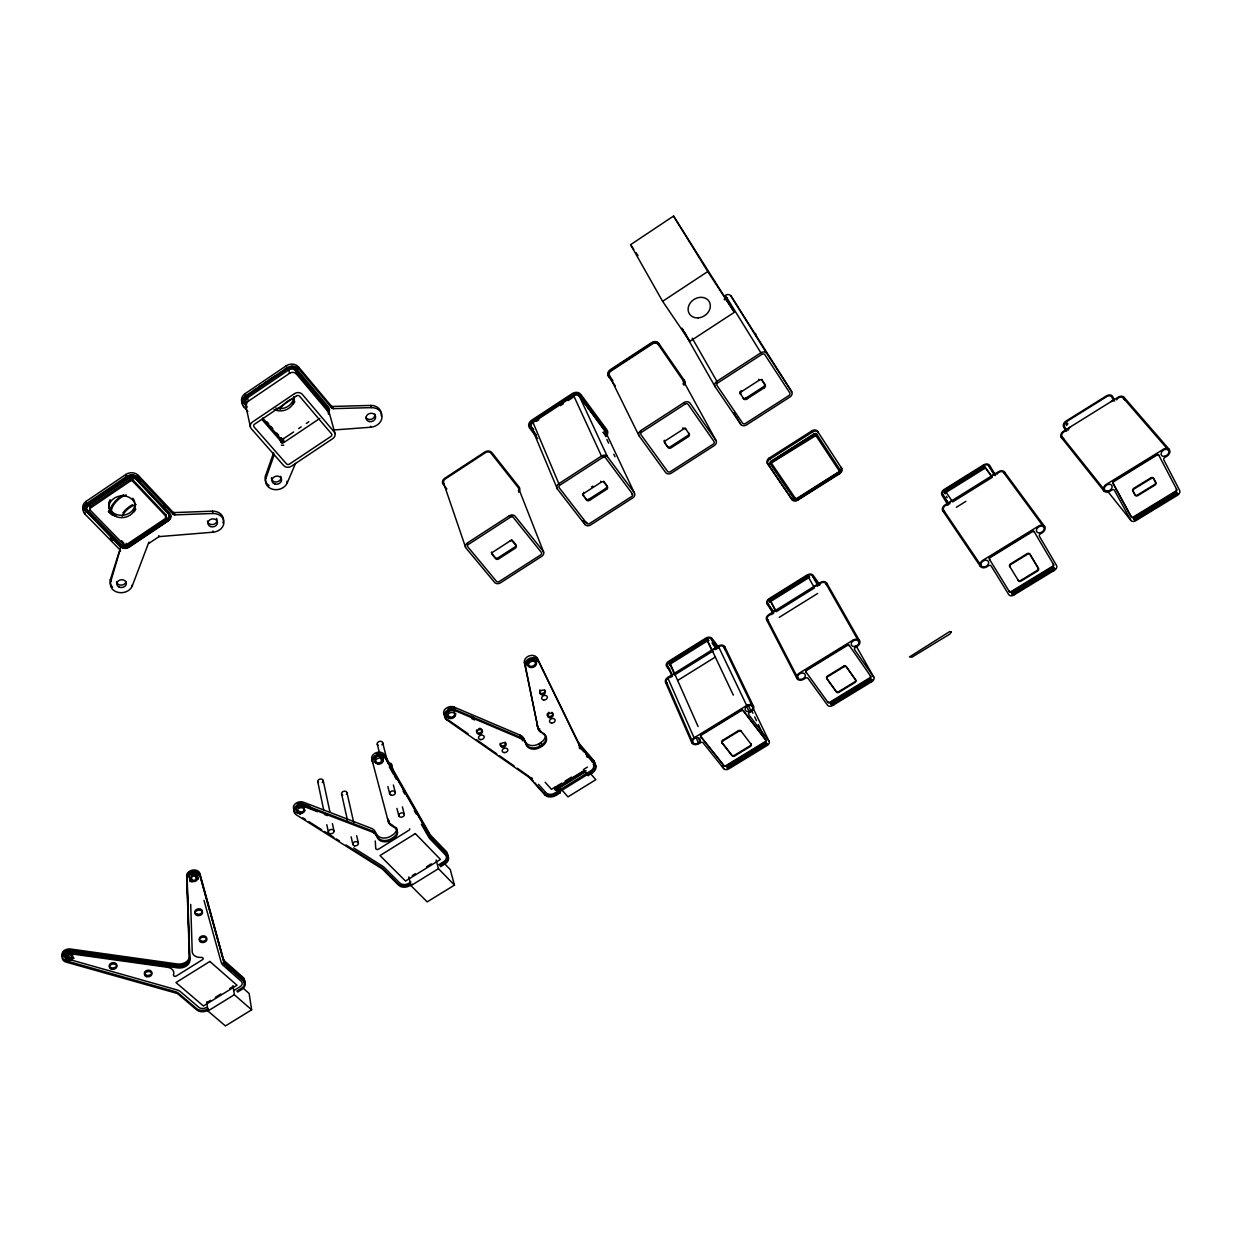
<?xml version="1.0" encoding="UTF-8"?>
<svg xmlns="http://www.w3.org/2000/svg" width="1242" height="1242" viewBox="0 0 1242 1242"><rect width="100%" height="100%" fill="white"/><g stroke="black" fill="none" stroke-linecap="round" stroke-linejoin="round"><path stroke-width="1.5" d="M148.9 542.086L132.226 586.038A11.24 9.082 -5.7 0 1 118.425 592.45A11.24 9.082 -5.7 0 1 110.709 581.675L110.46 579.284L120.101 548.98M110.709 581.675L120.164 549.569M295.518 463.406L287.29 482.827A11.287 9.47 -11.6 0 1 273.178 489.395A11.287 9.47 -11.6 0 1 266.021 477.999L265.524 475.733L273.566 452.849M266.021 477.999L274.373 454.262M839.608 471.432L815.187 434.56L771.142 462.754L796.091 499.393L839.654 471.603L839.204 472.457M1134.753 518.69L1176.36 493.307L1177.68 493.664L1176.5 493.229M771.965 462.583L816.087 435.43L814.954 435.228M766.966 744.75L767.37 743.88L728.309 768.317M871.62 680.911L872.07 680.026L832.264 704.913M1054.21 569.55L1054.722 568.65L1013.41 594.437M795.02 498.135L796.495 498.632L838.785 471.929L838.955 470.376M83.928 510.772A8.787 7.281 -3.7 0 1 86.086 501.395L125.923 474.397A8.803 7.359 -5 0 1 138.281 475.391L172.7 511.921A2.158 1.801 -7.2 0 0 174.423 512.573L212.444 511.176A11.24 9.315 -8.8 0 1 222.955 522.882M242.78 403.976A8.834 7.607 -10.3 0 1 245.078 393.667L286.234 365.785A8.849 7.685 -12.6 0 1 298.515 366.98L331.071 405.746L331.676 407.95A2.189 1.863 -14.6 0 0 333.353 408.649L371.451 407.624A11.364 9.688 -16.4 0 1 382.055 416.877A11.364 9.688 -16.4 0 1 370.799 427.232L333.508 430.011M120.365 551.355A2.158 1.77 -5.3 0 0 119.977 549.833L84.875 514.002A8.803 7.281 -3.7 0 1 86.303 503.724L126.203 476.695A8.818 7.374 -5.1 0 1 138.576 477.689L173.057 514.25A2.158 1.801 -7.2 0 0 174.765 514.902L212.848 513.489A11.256 9.315 -8.9 0 1 223.917 522.183A11.256 9.315 -8.9 0 1 213.158 532.181L158.96 536.637L149.056 543.266M247.826 411.475L243.618 406.646A8.849 7.607 -10.3 0 1 245.559 395.872L286.778 367.942A8.865 7.7 -12.6 0 1 299.089 369.138L331.676 407.95M253.973 390.298L256.535 388.575M259.097 386.836L261.674 385.082M264.236 383.343L266.813 381.605M269.39 379.866L274.529 376.373M284.853 369.386L287.43 367.648L287.709 368.719L246.521 396.617A6.629 5.713 -10.3 0 0 245.062 404.706L244.829 403.588A6.629 5.713 -10.3 0 1 243.96 402.222M86.319 512.077A6.598 5.465 -3.7 0 1 87.39 504.361L127.258 477.363A6.614 5.527 -5 0 1 136.542 478.108L169.688 513.225A6.505 5.387 -6.8 0 1 168.446 520.817L129.121 547.163A6.489 5.325 -5.4 0 1 120.024 546.527L86.257 511.409M95.82 499.284L98.304 497.592M103.272 494.238L105.756 492.546M110.74 489.177L113.239 487.485M257.389 390.004L259.951 388.265M88.151 505.137L128.004 478.154A5.511 4.611 -5 0 1 135.735 478.775L168.974 514.452A5.418 4.487 -6.8 0 1 167.949 520.786L128.594 547.148A5.418 4.44 -5.5 0 1 121.017 546.604L87.251 511.564A5.496 4.549 -3.7 0 1 88.151 505.137L88.198 505.727A5.511 4.549 -3.7 0 0 87.313 512.154M88.198 505.727L128.081 478.729A5.511 4.611 -5.1 0 1 135.813 479.35M246.537 403.945L246.49 403.743A4.859 4.192 -10.3 0 1 247.562 397.813L288.734 369.93A4.875 4.238 -12.6 0 1 295.487 370.582L326.848 407.842L327.779 411.257A4.813 4.114 -14.1 0 1 328.556 414.3M90.293 506.286L130.1 479.35A1.754 1.475 -5 0 1 132.568 479.536L165.729 514.592L165.993 516.346A1.739 1.428 -6.8 0 1 165.652 518.364L126.265 544.772A1.739 1.413 -5.5 0 1 123.843 544.601L90.169 510.089L89.998 508.335A1.754 1.459 -3.7 0 1 90.293 506.286L90.449 508.04A1.754 1.459 -3.7 0 0 90.169 510.089M90.449 508.04L130.317 481.073A1.77 1.475 -5 0 1 132.785 481.275L165.993 516.346M247.236 407.174A4.875 4.192 -10.3 0 1 248.307 401.244L289.588 373.299A4.89 4.238 -12.6 0 1 296.357 373.951L327.779 411.257M112.137 514.995L109.793 512.573L111.501 511.409A13.01 5.993 -42.8 0 1 126.28 494.921M283.486 438.752L293.609 431.968M298.67 428.568L301.216 426.86M306.293 423.46L308.839 421.752M85.061 509.111A6.598 5.465 -3.7 0 0 86.21 510.897L119.9 545.331A6.489 5.325 -5.4 0 0 128.982 545.983L168.275 519.653A6.489 5.372 -6.8 0 0 170.775 516.004M87.251 511.564L120.94 546.014A5.403 4.44 -5.4 0 0 128.516 546.558L167.856 520.196A5.418 4.487 -6.8 0 0 168.896 513.862L134.99 477.891M261.829 419.361L281.686 442.136A1.739 1.475 -11.9 0 0 284.108 442.354L319.753 418.476M630.579 244.705L673.552 216.061L734.379 312.285L689.822 341.395L662.607 301.309L630.579 244.705L633.762 249.394M662.607 301.309L707.738 271.563L673.552 216.061M727.47 767.137L766.003 743.632L767.37 743.865L766.003 743.632M535.845 434.824L530.443 427.403A5.294 4.409 -23.5 0 1 532.135 420.976L572.841 394.288A5.325 4.44 -25.6 0 1 579.936 394.972L606.453 431.253A5.247 4.316 -25.7 0 1 605.754 436.672M530.784 428.226A5.294 4.409 -23.5 0 1 532.476 421.783L573.369 395.003A4.254 3.555 -25.6 0 1 579.051 395.561L605.196 431.021A4.207 3.447 -25.7 0 1 605.335 434.389M533.02 422.497L573.742 395.81A4.269 3.555 -25.6 0 1 579.424 396.353L605.584 431.828L634.289 492.732A4.394 3.524 -25.2 0 1 632.721 497.933L590.68 524.931A4.363 3.509 -23.4 0 1 584.873 524.466L557.363 488.975L531.654 427.636A4.238 3.54 -23.5 0 1 533.02 422.497L558.822 483.697A4.425 3.602 -23.2 0 0 557.363 488.975M536.296 421.442L538.826 419.78M560.359 405.668L563.48 403.619M568.184 400.545L572.872 397.471M724.21 299.353L726.849 297.645M724.521 299.865L727.16 298.142M831.41 703.733L870.704 679.762L872.055 680.011L870.782 679.716M1012.711 593.133L1054.629 568.401L1052.968 567.749L1011.749 593.521L1013.969 593.272L1014.745 594.483L1013.969 593.272M1177.059 494.642L1177.68 493.664L1135.467 520.01M558.822 483.697L601.47 456.062A4.456 3.633 -25.1 0 1 607.385 456.59L634.289 492.732M715.175 386.805A4.533 3.695 -30.5 0 1 716.898 381.294L760.88 352.79A4.564 3.71 -32.4 0 1 766.749 353.411L791.682 391.649A4.502 3.602 -31.9 0 1 789.85 397.083L746.504 424.904A4.471 3.586 -30.1 0 1 740.744 424.36L715.175 386.805L681.842 328.214L683.426 330.543M591.611 486.848L592.776 486.103M583.336 495.837A2.205 1.785 -23.8 0 1 584.082 493.229L601.206 482.175A2.205 1.785 -24.6 0 1 604.14 482.424L607.385 486.74A2.205 1.785 -24.6 0 1 606.624 489.348L589.546 500.355A2.205 1.77 -23.8 0 1 586.612 500.122L582.824 494.658A2.205 1.785 -23.8 0 1 582.529 493.679M740.061 393.202L740.713 394.304A2.251 1.816 -30.8 0 1 741.598 391.572L759.25 380.176A2.267 1.832 -31.6 0 1 762.153 380.471L765.181 385.036A2.267 1.816 -31.5 0 1 764.28 387.783L746.659 399.132A2.251 1.816 -30.8 0 1 743.756 398.837L740.061 393.202A2.251 1.816 -30.8 0 1 739.89 391.773M582.824 494.658L586.1 498.942A2.205 1.77 -23.8 0 0 589.034 499.175L606.096 488.184A2.205 1.785 -24.6 0 0 606.857 485.56L604.621 482.595M743.756 398.837L743.104 397.719A2.251 1.816 -30.8 0 0 746.007 398.014L763.613 386.666A2.251 1.816 -31.5 0 0 764.498 383.933L761.486 379.369L762.153 380.471M769.14 458.081L811.942 430.803A4.425 3.478 -31.4 0 1 817.578 431.331L841.703 468.389A4.363 3.384 -30.9 0 1 839.871 473.544L797.628 500.215A4.331 3.369 -29.4 0 1 792.086 499.75L767.385 463.313A4.394 3.462 -29.7 0 1 769.14 458.081L769.792 459.214A4.394 3.462 -29.7 0 0 768.037 464.446M769.792 459.214L812.641 431.921A4.425 3.478 -31.4 0 1 818.292 432.464L817.578 431.331M771.111 461.217L813.945 433.939A2.22 1.739 -31.3 0 1 816.77 434.203L840.57 470.687A2.189 1.692 -30.9 0 1 839.654 473.264L797.364 499.983A2.173 1.677 -29.4 0 1 794.585 499.734L770.226 463.84A2.205 1.739 -29.7 0 1 771.111 461.217L771.639 462.008M672.093 676.362L667.637 666.271A3.835 2.903 -23.4 0 1 669.05 661.939L706.294 638.714A3.85 2.919 -24.6 0 1 711.324 639.04L718.264 648.184M772.71 612.834L767.944 603.736A3.881 2.934 -26.7 0 1 769.512 599.296L807.486 575.605A3.912 2.95 -28 0 1 812.485 575.977L817.981 583.88M948.64 504.174L942.818 494.735A4.005 2.996 -32.4 0 1 944.634 490.062L983.897 465.579A4.037 3.012 -33.5 0 1 988.865 466.029L995.525 475.158M445.117 715.842A6.8 5.201 -16.9 0 1 445.397 708.856A6.8 5.201 -16.9 0 1 454.106 707.086L520.305 735.233A9.517 7.173 -18.4 0 1 523.565 738.198L525.413 741.893A9.517 7.157 -19 0 0 538.997 743.725L540.922 742.514A9.517 7.157 -19 0 0 545.269 734.643M769.388 601.982A1.941 1.475 -26.7 0 1 770.366 600.491L808.34 576.816A1.956 1.475 -28 0 1 809.194 576.49M669.438 665.231A1.91 1.444 -23.4 0 1 670.354 664.02L707.614 640.794A1.925 1.459 -24.6 0 1 709.027 640.422M985.434 467.908L946.156 492.391A2.003 1.506 -32.3 0 0 945.084 493.866M523.565 738.198L526.624 745.495A9.532 7.157 -19 0 0 540.239 747.311L542.164 746.1A9.532 7.173 -19 0 0 544.12 734.565L540.053 730.793L544.12 734.565M667.389 683.969A4.813 3.633 -23.1 0 1 667.653 677.527L718.249 646.042A4.844 3.648 -24.8 0 1 723.589 645.607A4.844 3.648 -24.8 0 1 724.785 649.675M677.651 680.461L715.314 657.065M779.246 617.336L817.64 593.474M956.371 507.279L965.903 501.349M587.419 767.106L583.492 769.543L586.752 773.316M207.352 1002.325L210.55 1000.353M215.332 997.388L220.89 993.957M229.692 988.508L232.875 986.536M412.22 875.641L415.402 873.669M426.503 866.807L431.253 863.858M554.662 787.552L555.888 786.807M556.882 786.186L561.788 783.143M565.048 781.125L571.584 777.088M554.569 789.26L583.942 771.111M555.034 789.803L586.038 770.63M555.873 789.462L557.813 788.266L560.018 792.939L556.121 795.346A8.415 6.194 -19 0 1 544.865 794.88L529.93 778.16A9.408 6.986 -18.3 0 0 528.844 777.213L446.561 719.739L445.8 717.177M555.516 790.331L584.873 772.182M557.068 790.378L558.76 789.322M233.62 990.697L240.001 986.753A5.496 3.835 -10.9 0 0 241.181 981.227L223.281 965.453A12.016 8.492 -10.8 0 1 221.169 962.208L203.999 900.388M410.869 881.975L408.696 883.326A6.458 4.673 -14.9 0 1 399.893 883.078L384.057 867.289A11.162 8.104 -14.1 0 0 382.691 866.202L353.675 847.898M438.83 864.711L443.58 861.762A6.474 4.704 -15.8 0 0 445.459 854.9L429.903 838.816A11.209 8.228 -15.9 0 1 428.909 837.496L421.317 824.238M236.818 991.116L241.6 988.151A8.228 5.76 -10.9 0 0 243.37 979.86L225.485 964.087A9.237 6.521 -10.8 0 1 223.87 961.587L200.21 876.014A6.707 4.89 -9.6 0 0 193.022 872.645A6.707 4.89 -9.6 0 0 187.014 878.001M439.808 865.721L444.574 862.786A8.337 6.055 -15.8 0 0 446.98 853.953L431.44 837.869A9.346 6.862 -15.9 0 1 430.617 836.766L385.098 757.154A6.769 5.123 -14.6 0 0 376.963 755.058A6.769 5.123 -14.6 0 0 372.414 761.579M534.51 782.522L544.446 793.685A8.415 6.194 -19 0 0 555.702 794.135L591.596 771.965A8.446 6.241 -20.1 0 0 594.483 762.743L579.874 745.697A9.47 7.064 -20.3 0 1 579.114 744.532M237.595 992.048L241.786 989.455A8.244 5.76 -10.9 0 0 243.572 981.164L222.908 962.861M412.189 884.226L410.015 885.577A8.321 6.008 -14.9 0 1 398.682 885.267L382.831 869.478A9.299 6.753 -14.2 0 0 381.698 868.577L296.17 814.736A6.738 5.03 -12.3 0 1 295.518 807.983A6.738 5.03 -12.3 0 1 304.368 805.996L372.336 832.078A9.439 6.955 -14 0 1 375.783 834.872L377.816 838.381A9.424 6.94 -14.5 0 0 391.572 839.965L393.45 838.785A9.424 6.94 -14.6 0 0 394.801 827.777L391.013 825.356A9.455 7.002 -14.9 0 1 388.42 822.033L371.808 759.126A6.753 5.123 -14.6 0 1 376.357 752.621A6.753 5.123 -14.6 0 1 384.477 754.701L429.949 834.298A9.331 6.847 -15.9 0 0 430.772 835.385L446.297 851.484A8.321 6.055 -15.8 0 1 447.213 856.623M440.537 866.73L444.9 864.028A8.337 6.055 -15.8 0 0 447.322 855.195L431.766 839.095A9.346 6.862 -15.9 0 1 430.943 838.008L385.408 758.365A6.769 5.123 -14.6 0 0 377.257 756.285A6.769 5.123 -14.6 0 0 372.709 762.805M560.018 792.939L555.717 788.08L583.88 770.677L588.118 775.582L592.046 773.161A8.446 6.241 -20.1 0 0 594.918 763.939L593.583 760.368L579.005 743.306A9.455 7.064 -20.3 0 1 578.229 742.157L537.243 658.136A6.847 5.294 -19.7 0 0 529.263 655.854A6.847 5.294 -19.7 0 0 524.388 662.623L538.065 728.464A9.579 7.219 -19.4 0 0 540.472 731.988M243.416 988.446L249.145 993.476L251.629 1009.824L225.423 1025.939L207.942 1011.004L234.319 994.733L232.999 985.636M443.565 862.647L450.209 869.478L454.479 885.111L427.186 901.878L410.962 885.655L438.442 868.686L436.128 860.023M694.092 737.841L746.69 705.503A5.03 3.695 -24.5 0 1 753.226 705.86A5.03 3.695 -24.5 0 1 751.239 711.449L749.547 712.489A2.003 1.475 -24.5 0 0 748.755 714.724L768.922 741.008A3.959 2.872 -24.4 0 1 767.323 745.371L728.837 768.845A3.943 2.857 -23.2 0 1 723.682 768.612L703.065 742.763A2.003 1.459 -23 0 0 700.441 742.638L698.765 743.679A4.999 3.664 -22.9 0 1 692.213 743.353A4.999 3.664 -22.9 0 1 694.092 737.841L667.653 677.527M722.627 740.325L738.291 730.731A2.003 1.459 -24 0 1 740.9 730.855L751.1 744.253A1.987 1.444 -24 0 1 750.323 746.426L734.736 755.943A1.987 1.444 -23.5 0 1 732.159 755.819L721.866 742.514A1.987 1.459 -23.5 0 1 722.627 740.325L722.906 740.946A1.987 1.459 -23.5 0 0 722.145 743.151M722.906 740.946L738.586 731.352A2.003 1.459 -24 0 1 741.179 731.476L740.9 730.855M721.866 742.514L731.864 755.198A1.987 1.444 -23.5 0 0 734.441 755.322L750.028 745.805A1.987 1.444 -24 0 0 750.805 743.632L751.1 744.253M832.792 703.795L833.537 704.99L832.792 703.795L830.556 703.904L871.496 679.095L870.347 680.88L871.108 682.075L870.347 680.88M1052.843 569.566L1053.635 570.777L1052.843 569.566L1054.303 568.199L1053.387 568.324M1136.368 519.451L1133.713 518.892L1176.811 492.593L1176.034 495.31M796.836 499.206L795.672 499.206M331.071 405.746A2.173 1.863 -14.6 0 0 332.747 406.445L370.784 405.435A11.349 9.672 -16.4 0 1 381.263 415.76M70.064 953.685L167.328 967.239A9.315 6.552 -9.3 0 1 173.492 974.799A1.863 1.304 -9.5 0 0 176.38 975.948L202.462 959.709A1.863 1.32 -10.1 0 0 201.375 957.411A9.315 6.614 -10 0 1 192.215 951.698L190.709 904.424M74.085 958.219L67.099 956.231A3.819 2.701 -7 0 1 65.997 955.735M72.735 959.134L67.177 957.551A3.819 2.701 -7 0 1 65.221 956.076M67.254 958.871L176.706 989.827A11.985 8.352 -9.5 0 1 180.711 991.892L198.891 1007.371A5.48 3.804 -10.2 0 0 206.498 1007.448M309.77 806.4L302.598 803.59A4.797 3.586 -12.3 0 0 297.18 804.242M303.095 806.074L317.378 811.694M324.55 814.504L327.391 815.621M446.561 719.739A6.8 5.216 -16.9 0 1 446.266 712.644A6.8 5.216 -16.9 0 1 455.193 710.672L521.5 738.819A9.548 7.173 -18.4 0 1 524.776 741.784M471.137 716.339L473.916 717.55M471.882 718.73L474.661 719.941M302.8 817.81L305.532 819.534M308.839 821.614L317.781 827.25M318.511 827.715L321.74 829.734M324.535 831.503L333.958 837.434M336.24 838.878L339.47 840.912M345.928 844.979L381.403 867.335A9.299 6.753 -14.1 0 1 382.536 868.22L398.387 884.009A8.306 6.008 -14.9 0 0 409.705 884.32M302.241 813.277L296.76 809.815A4.797 3.586 -12.3 0 1 296.217 809.396M297.242 812.315L300.471 814.348M393.233 825.728L390.702 824.114A9.439 7.002 -14.9 0 1 388.109 820.791M468.343 734.006L446.204 718.544A6.8 5.216 -16.9 0 1 445.909 711.449A6.8 5.216 -16.9 0 1 454.836 709.477L521.097 737.624A9.532 7.173 -18.4 0 1 524.372 740.589L526.22 744.284A9.532 7.157 -19 0 0 539.82 746.116L541.745 744.905A9.532 7.173 -19 0 0 543.701 733.37M476.26 739.533L487.951 747.7M488.913 748.367L496.816 753.894M499.455 755.741L514.219 766.05M517.371 768.27L527.198 775.132M450.83 717.69L446.872 714.926L447.57 717.317M539.68 728.743L539.633 729.613M234.319 994.733L251.629 1009.824M227.224 967.797L231.354 971.43M438.442 868.686L454.479 885.111M110.274 537.817L112.975 540.565M121.576 540.689L123.641 542.816M116.205 516.268L111.143 511.005A15.044 12.482 -5 0 1 109.032 507.078A12.125 10.06 -4.9 0 1 108.986 502.529M138.483 479.179L140.579 481.399M163.37 505.556L165.434 507.73M529.527 776.949L533.284 781.156M538.547 784.354L546.014 792.722A6.536 4.828 -19 0 0 554.77 793.079L590.664 770.894A6.567 4.859 -20.1 0 0 593.179 764.063M531.545 777.694L532.476 778.75M545.145 782.243L551.464 789.353L555.36 786.931L558.652 790.673L557.813 788.266M557.86 785.41L567.967 796.867L595.803 779.697L589.562 772.462M266.782 421.675L268.769 423.957M270.74 426.223L272.728 428.506M276.671 433.039L278.643 435.29M262.652 418.026L280.459 438.488A2.173 1.847 -11.9 0 0 282.943 439.016M1123.994 397.254L1169.234 449.433M1123.187 397.906L1168.396 450.116M579.222 747.746L580.138 748.817M586.55 756.285L587.45 757.356M538.065 728.464L525.211 664.967A6.847 5.294 -19.7 0 1 530.101 658.198A6.847 5.294 -19.7 0 1 538.096 660.48L579.548 745.728A9.47 7.064 -20.3 0 0 580.309 746.877L594.918 763.939M579.253 746.442L583.833 751.783M585.665 753.91L591.114 760.275M296.822 369.216L328.276 406.879A6.552 5.605 -14.1 0 1 328.338 413.229M297.956 372.181L309.801 386.262M311.758 388.591L315.67 393.233M317.61 395.546L323.448 402.47M325.373 404.783L327.314 407.081A5.449 4.673 -14.1 0 1 327.888 411.49M295.208 369.511L326.553 406.739A4.797 4.114 -14.1 0 1 327.329 409.782M446.872 488.929L443.254 484.535A5.247 4.347 -19 0 1 444.776 478.263L484.784 452.026A5.263 4.378 -21 0 1 491.91 452.647L519.063 487.019A5.201 4.254 -21.5 0 1 518.582 492.22M512.868 541L513.505 541.776M513.707 542.04L515.616 544.384A2.173 1.754 -20.6 0 1 514.933 546.93L498.166 557.736A2.173 1.754 -19.8 0 1 495.232 557.518L491.816 553.389A2.173 1.754 -19.8 0 1 491.537 552.069M1107.057 490.574L1130.934 520.46M1062.127 436.858L1104.712 490.233M1061.289 437.448L1103.843 490.854M729.38 767.711L728.93 767.137C726.508 768.907 727.207 768.441 727.191 766.516L766.516 742.84L766.19 745.262M671.549 672.776L666.83 666.768A4.782 3.617 -23.4 0 1 668.584 661.365L705.844 638.124A4.813 3.648 -24.6 0 1 712.132 638.528L719.071 647.687M667.637 666.271L669.997 669.267M533.641 429.856L531.328 426.829A4.238 3.524 -23.5 0 1 532.678 421.69M531.654 427.636L533.346 429.856M533.284 430.089L530.971 427.062A4.657 3.881 -23.5 0 1 532.461 421.411L573.167 394.723A4.689 3.912 -25.6 0 1 579.409 395.329L605.553 430.788A4.626 3.804 -25.7 0 1 605.413 434.979M530.443 427.403L536.249 434.979M537.693 438.581L529.558 427.978A6.35 5.294 -23.5 0 1 531.592 420.262L572.314 393.559A6.396 5.325 -25.6 0 1 580.821 394.397L606.95 429.872A6.303 5.185 -25.7 0 1 606.484 435.942M712.008 643.092L715.485 647.672M604.217 482.067L603.612 481.244L604.14 482.424M1004.452 472.007L1044.6 526.437M1003.629 472.597L1043.746 527.043M983.897 465.579L991.489 476.012A4.068 3.012 -33.4 0 1 995.385 475.515M767.944 603.736L773.58 611.53M772.757 612.027L767.137 604.249A4.859 3.679 -26.7 0 1 769.077 598.691L807.067 574.999A4.89 3.695 -28 0 1 813.324 575.465L819.906 584.951M612.911 380.751L609.387 375.689A4.285 3.571 -27.6 0 1 610.862 370.426L652.19 343.335A4.316 3.586 -29.8 0 1 657.841 343.925L683.364 380.906A4.254 3.493 -29.4 0 1 683.41 384.368M615.271 385.858L608.487 376.264A5.356 4.471 -27.6 0 1 610.334 369.697L651.677 342.59A5.387 4.487 -29.8 0 1 658.741 343.335L684.249 380.331A5.325 4.363 -29.4 0 1 684.047 385.082M944.634 490.062L952.692 501.923L992.265 477.316L984.673 466.868L945.426 491.335A2.003 1.506 -32.4 0 0 944.339 492.965M946.326 496.319L947.227 497.638M942.818 494.735L948.702 503.336M767.385 463.313L786.962 492.049M788.453 494.238L792.086 499.75M943.609 510.229L981.211 565.778M942.756 510.757L980.326 566.336A5.232 3.804 -31.4 0 0 986.769 566.833L988.554 565.731A2.08 1.521 -31.4 0 1 991.132 565.933L1008.799 594.654A4.13 2.965 -31.2 0 0 1013.876 595.027L1054.52 570.233A4.161 2.965 -32.3 0 0 1056.554 565.514L1039.399 536.311A2.111 1.521 -32.8 0 1 1040.423 533.889L1042.224 532.787A5.279 3.819 -32.9 0 0 1044.786 526.717A5.279 3.819 -32.9 0 0 1038.359 526.173L982.779 560.359A5.232 3.804 -31.4 0 0 980.326 566.321M635.888 252.53L638 255.666M707.738 271.563L734.379 312.285M760.88 352.79L725.359 295.363A4.378 3.617 -33.4 0 1 730.995 296L791.682 391.649M841.703 468.389L841.005 467.256A4.363 3.384 -31 0 1 841.439 468.808M840.57 470.687L840.213 470.113A2.189 1.692 -30.9 0 1 839.297 472.705L797.022 499.393A2.173 1.677 -29.4 0 1 794.243 499.16L794.585 499.734M730.995 296L766.749 353.411M816.77 434.203L817.112 434.778A2.22 1.739 -31.3 0 0 814.286 434.498L771.437 461.791A2.205 1.739 -29.7 0 0 770.552 464.415L770.226 463.84M815.73 434.871L814.115 434.188L771.313 461.45L771.251 463.188M839.25 472.55L839.871 473.544M813.945 433.939L814.473 434.747M811.942 430.803L812.641 431.921M947.801 504.702L941.964 495.263A4.999 3.757 -32.4 0 1 944.246 489.426L983.524 464.927A5.046 3.757 -33.5 0 1 989.719 465.502L994.454 473.497M764.498 383.933L765.181 385.036M763.613 386.666L764.28 387.783M758.707 379.276L759.25 380.176M988.865 466.029L993.6 474.025M746.007 398.014L746.659 399.132M741.024 390.593L741.598 391.572M797.628 500.215L797.364 499.983M692.213 338.166L716.898 381.294M734.146 412.825L735.606 415.371M736.335 416.644L740.744 424.36M389.32 766.982L393.667 774.604M394.397 775.862L396.322 779.231M403.029 790.937L404.923 794.259M414.347 810.747L416.225 814.007M425.494 830.215L427.326 833.429M684.202 331.536L689.822 341.395M826.815 583.259L859.604 640.903M825.946 583.709L858.703 641.384M856.033 645.731L873.856 677.294M812.485 575.977L817.919 585.634M807.486 575.605L814.519 587.885L776.266 611.685L770.366 600.491M1066.785 430.648L1064.503 426.503A4.114 3.027 -35.6 0 1 1066.521 421.659L1106.824 396.555A4.161 3.043 -36.7 0 1 1111.776 397.067L1112.879 399.179M1065.434 430.322L1063.633 427.046A5.139 3.788 -35.6 0 1 1066.148 420.991L1106.467 395.872A5.185 3.804 -36.7 0 1 1112.646 396.524L1114.4 399.862M683.24 380.657L716.06 440.6M769.512 599.296L775.396 610.474A3.912 2.95 -26.7 0 0 773.393 613.61M767.494 619.432L797.876 678.116M766.625 619.898L796.991 678.582M609.061 375.115L638.993 435.74M724.909 647.02L753.568 706.45M724.024 647.408L752.652 706.853A4.021 2.965 -24.5 0 1 748.134 711.65A4.021 2.965 -24.5 0 1 746.116 706.931A4.021 2.965 -24.5 0 1 752.652 706.853M753.056 708.08L768.922 741.008M751.736 710.781L752.931 713.25M754.717 716.976L756.502 720.717M758.319 724.474L761.33 730.777M761.951 732.05L763.768 735.854M748.165 705.052L751.239 711.449M718.249 646.042L746.69 705.503M746.473 706.093L749.547 712.489M711.324 639.04L716.075 649.007M707.614 640.794L733.323 695.116M706.294 638.714L711.682 650.125A3.881 2.919 -24.6 0 1 715.563 649.582M606.453 431.253L606.08 430.446A5.247 4.316 -25.7 0 1 605.382 435.864M604.59 434.576L603.441 432.154A2.096 1.723 -25.7 0 1 603.721 432.868M606.872 439.451L608.596 443.13M613.827 454.277L615.007 456.777M579.936 394.972L580.309 395.779A5.325 4.44 -25.6 0 0 573.214 395.08L572.841 394.288M579.424 396.353L607.385 456.59M573.742 395.81L601.47 456.062M606.857 485.56L607.385 486.74M606.096 488.184L606.624 489.348M600.771 481.213L601.206 482.175M722.518 766.003L723.682 768.612M670.354 664.02L698.097 726.554M669.05 661.939L674.158 673.475A3.866 2.903 -23.3 0 0 672.264 676.533M698.718 738.742L700.441 742.638M695.908 737.174L698.765 743.679M589.034 499.175L589.546 500.355M583.662 492.267L584.082 493.229M666.426 681.982L692.772 742.374M586.1 498.942L586.612 500.122M665.541 682.37L691.856 742.778M583.15 520.445L584.873 524.466M532.135 420.976L532.476 421.783M518.659 488.401L543.639 552.1M592.248 761.92L592.015 761.33A6.552 4.859 -20.1 0 1 592.512 762.076M591.596 771.965L592.046 773.161M579.005 743.306L580.309 746.877M578.229 742.157L579.548 745.728M587.683 774.387L588.118 775.582M537.243 658.136L538.516 661.644A6.862 5.294 -19.7 0 0 530.52 659.362A6.862 5.294 -19.7 0 0 525.63 666.147L524.388 662.623M540.922 742.514L542.164 746.1M538.997 743.725L540.239 747.311M555.702 794.135L556.121 795.346M443.642 483.122L465.548 547.241M191.858 875.175A3.835 2.795 -9.6 0 1 197.338 876.417L197.416 876.65M544.244 793.079L544.865 794.88M525.413 741.893L526.624 745.495M520.305 735.233L521.5 738.819M529.48 776.809L529.93 778.16M528.347 775.691L528.844 777.213M370.784 405.435L371.451 407.624M370.504 426.27L370.799 427.232M454.106 707.086L455.193 710.672M453.423 709.803L453.019 708.452A4.859 3.726 -16.9 0 0 447.958 708.856M332.747 406.445L333.353 408.649M197.245 875.362L198.27 879.088M196.407 879.507L195.382 875.796A1.91 1.397 -9.6 0 0 194.652 875.005M328.136 408.634L334.998 433.52M298.515 366.98L299.089 369.138M295.487 370.582L296.357 373.951M391.556 764.435L393.916 773.673M402.392 806.881L404.287 814.255A2.857 2.111 -15 0 1 400.529 817.143A2.857 2.111 -15 0 1 399.769 813.572A2.857 2.111 -15 0 1 404.302 814.364M288.734 369.93L289.588 373.299M382.676 742.732L387.333 761.113M393.388 785.006L395.267 792.349M286.234 365.785L286.778 367.942M396.928 808.402L398.791 815.792M377.289 744.222L379.586 753.428M380.502 757.108L381.884 762.619M387.877 786.543L389.709 793.902M408.789 876.914L410.962 885.655M283.145 438.333L284.108 442.354M280.676 437.836L281.686 442.136M286.918 481.259L287.29 482.827M346.999 792.769L353.753 822.639M356.702 835.711L358.379 843.178M341.581 793.855L347.403 820.015M351.144 836.829L352.806 844.296M247.562 397.813L248.307 401.244M246.521 396.617L246.273 395.515A6.629 5.713 -10.3 0 0 243.634 399.381M245.078 393.667L245.559 395.872M244.922 401.647L250.325 426.674M243.385 405.544L243.618 406.646M323.231 780.628L330.015 812.377M332.406 823.57L334.005 831.053A2.872 2.127 -13.1 0 1 330.093 833.708A2.872 2.127 -13.1 0 1 329.472 830.075A2.872 2.127 -13.1 0 1 334.005 831.053M317.766 781.715L323.65 809.753M326.801 824.704L328.369 832.171M212.444 511.176L212.848 513.489M212.956 531.002L213.158 532.181M174.423 512.573L174.765 514.902M172.7 511.921L173.057 514.25M168.275 519.653L168.446 520.817M165.652 518.364L165.403 516.625A1.739 1.428 -6.8 0 0 165.729 514.592M158.821 535.612L158.96 536.637M206.762 1001.875L207.942 1011.004M138.281 475.391L138.576 477.689M136.542 478.108L136.387 476.959A6.598 5.527 -5 0 0 129.975 475.065M132.568 479.536L132.785 481.275M130.1 479.35L130.317 481.073M127.119 476.214L127.258 477.363M125.923 474.397L126.203 476.695M128.982 545.983L129.121 547.163M132.118 584.998L132.226 586.038M126.11 543.328L126.265 544.772M123.703 543.375L123.843 544.601M119.9 545.331L120.024 546.527M119.806 548.343L119.977 549.833M86.086 501.395L86.303 503.724M84.735 512.387L84.875 514.002M375.255 840.974L375.736 848.41A1.879 1.382 -14.3 0 0 378.608 849.124L408.913 830.246A1.879 1.382 -15.1 0 0 409.736 828.802M191.61 876.324L191.78 882.006M189.886 877.939L189.995 881.727M189.591 876.961L189.7 880.097M713.063 651.072A1.941 1.459 -24.6 0 0 712.582 651.305L675.074 674.639A1.925 1.459 -23.3 0 0 674.654 674.965M708.406 639.521A1.925 1.459 -24.6 0 0 707.179 639.894L669.95 663.104A1.91 1.444 -23.4 0 0 669.081 664.159M667.327 682.991A3.85 2.903 -23.1 0 1 666.721 679.436A3.85 2.903 -23.1 0 1 670.944 677.356M716.898 648.774A3.881 2.919 -24.8 0 1 720.779 645.902A3.881 2.919 -24.8 0 1 724.179 647.967M809.675 577.359A1.956 1.475 -28 0 0 808.821 577.701L770.847 601.376A1.941 1.475 -26.7 0 0 769.931 602.463M539.602 730.451A9.563 7.219 -19.4 0 1 537.662 727.269M454.215 712.256A3.881 2.981 -16.9 0 1 452.072 717.053A3.881 2.981 -16.9 0 1 447.182 714.724M447.694 713.172A3.881 2.981 -16.9 0 1 448.502 712.303M530.784 660.356A3.912 3.027 -19.7 0 1 535.566 662.095A3.912 3.027 -19.7 0 1 532.306 666.209A3.912 3.027 -19.7 0 1 528.005 663.88M528.269 662.545A3.912 3.027 -19.7 0 1 529.263 661.256M538.36 727.703A9.548 7.219 -19.4 0 1 536.823 724.893M593.583 760.368A8.43 6.241 -20.1 0 1 594.219 765.755M519.886 737.608A9.517 7.173 -18.4 0 1 522.603 740.76M455.767 713.436A4.859 3.726 -16.9 0 1 450.101 718.109A4.859 3.726 -16.9 0 1 446.701 713.141A4.859 3.726 -16.9 0 1 454.122 711.045M533.579 657.266A4.89 3.788 -19.7 0 1 535.457 658.912M505.09 742.095A2.872 2.158 -18.1 0 1 503.305 745.837A2.872 2.158 -18.1 0 1 500.2 743.368M481.989 729.737A2.888 2.189 -17.6 0 1 478.791 732.982A2.888 2.189 -17.6 0 1 476.975 729.691M478.744 728.588A2.888 2.189 -17.6 0 1 481.353 728.93M551.883 712.318A2.872 2.173 -19.6 0 1 552.224 715.252A2.872 2.173 -19.6 0 1 548.529 716.355A2.872 2.173 -19.6 0 1 547.443 713.622M548.312 712.675A2.872 2.173 -19.6 0 1 548.98 712.287M544.819 689.993A2.903 2.22 -19.7 0 1 543.189 693.16A2.903 2.22 -19.7 0 1 539.525 692.353M539.602 690.552A2.903 2.22 -19.7 0 1 540.084 689.931M295.938 813.479A6.738 5.03 -12.3 0 1 295.27 806.726A6.738 5.03 -12.3 0 1 304.119 804.754L372.041 830.836A9.424 6.94 -14 0 1 375.488 833.63L377.521 837.124A9.408 6.94 -14.5 0 0 391.261 838.707L393.14 837.543A9.408 6.94 -14.6 0 0 394.49 826.535M304.942 810.327A4.813 3.586 -12.3 0 1 300.688 812.982A4.813 3.586 -12.3 0 1 296.248 811.368M295.829 809.21A4.813 3.586 -12.3 0 1 299.306 805.98A4.813 3.586 -12.3 0 1 304.212 806.726M383.173 761.082A4.828 3.664 -14.6 0 1 378.717 763.551A4.828 3.664 -14.6 0 1 374.525 761.672M374.261 759.607A4.828 3.664 -14.6 0 1 378.67 756.145A4.828 3.664 -14.6 0 1 383.483 758.21M295.053 810.716A6.722 5.03 -12.3 0 1 294.975 804.055A6.722 5.03 -12.3 0 1 303.622 802.254L371.467 828.352A9.408 6.94 -14 0 1 374.898 831.146L376.931 834.64A9.393 6.94 -14.5 0 0 390.656 836.223L392.534 835.059A9.408 6.94 -14.6 0 0 396.571 827.886M389.398 821.148A9.439 6.986 -14.9 0 1 387.504 818.307M371.932 831.084A9.408 6.94 -14 0 1 373.687 832.885M445.769 854.434A6.474 4.704 -15.8 0 0 444.776 852.431L429.251 836.347A11.194 8.228 -15.9 0 1 428.257 835.028M374.23 755.928A4.828 3.664 -14.6 0 1 374.479 755.602M376.155 754.313A4.828 3.664 -14.6 0 1 382.722 755.462M298.623 807.052A3.85 2.872 -12.3 0 1 304.181 808.2A3.85 2.872 -12.3 0 1 300.766 812.252A3.85 2.872 -12.3 0 1 296.776 809.241M379.276 756.828A3.866 2.934 -14.6 0 1 382.598 760.29A3.866 2.934 -14.6 0 1 377.133 762.619A3.866 2.934 -14.6 0 1 376.015 758.225M342.776 795.206A2.763 2.08 -13.5 0 1 342.078 792.318A2.763 2.08 -13.5 0 1 345.959 791.48A2.763 2.08 -13.5 0 1 346.409 794.43M318.557 782.864A2.795 2.096 -12.9 0 1 318.589 779.805A2.795 2.096 -12.9 0 1 322.547 779.557A2.795 2.096 -12.9 0 1 322.268 782.615M388.047 763.256A2.779 2.096 -14.8 0 1 390.609 766.656M378.205 745.324A2.795 2.127 -14.6 0 1 377.925 742.25A2.795 2.127 -14.6 0 1 381.884 741.707A2.795 2.127 -14.6 0 1 381.915 744.812M849.435 645.871A2.049 1.506 -27.5 0 0 846.842 645.7L807.036 670.168A2.034 1.49 -26.3 0 0 806.198 672.45M768.27 621.264A4.89 3.679 -26.4 0 1 768.767 614.604L820.357 582.514A4.921 3.71 -28.1 0 1 825.325 581.908A4.921 3.71 -28.1 0 1 827.048 585.479M813.665 586.659A3.943 2.965 -27.9 0 1 817.547 586.146M768.239 620.239A3.912 2.95 -26.4 0 1 767.773 616.575A3.912 2.95 -26.4 0 1 772.058 614.448M818.913 585.308A3.943 2.965 -28.1 0 1 822.701 582.405A3.943 2.965 -28.1 0 1 826.147 584.237M827.669 701.808A2.003 1.459 -26.2 0 0 830.23 701.947L869.524 677.961A2.018 1.459 -27.4 0 0 870.394 675.71M208.113 1008.83A8.228 5.713 -10.2 0 1 196.717 1008.721L178.522 993.243A9.222 6.427 -9.5 0 0 175.448 991.675L66.012 960.78A6.676 4.72 -7 0 1 62.659 955.082A6.676 4.72 -7 0 1 70.561 951.636L177.653 966.602A9.331 6.598 -9.6 0 0 189.669 959.103L186.859 876.728A6.691 4.89 -9.6 0 1 192.852 871.356A6.691 4.89 -9.6 0 1 200.04 874.725M197.338 876.417A3.835 2.795 -9.6 0 1 193.954 880.283A3.835 2.795 -9.6 0 1 189.917 877.395M225.671 965.376A9.237 6.536 -10.8 0 1 224.041 962.876L200.381 877.302A6.707 4.89 -9.6 0 0 193.193 873.918A6.707 4.89 -9.6 0 0 187.185 879.289L189.824 960.408A9.331 6.598 -9.6 0 1 177.808 967.906L70.654 952.956A6.691 4.72 -7.1 0 0 62.737 956.418A6.691 4.72 -7.1 0 0 66.09 962.1L175.588 992.979A9.222 6.427 -9.5 0 1 178.677 994.563L196.873 1010.025A8.228 5.713 -10.2 0 0 208.283 1010.15M62.597 955.859A6.676 4.72 -7 0 1 63.746 950.875A6.676 4.72 -7 0 1 70.406 948.997L177.342 963.994A9.315 6.583 -9.6 0 0 189.343 956.511L186.688 875.439A6.691 4.89 -9.6 0 1 192.681 870.083A6.691 4.89 -9.6 0 1 199.869 873.452L223.684 960.283A9.237 6.521 -10.8 0 0 225.299 962.783L243.184 978.572A8.228 5.76 -10.9 0 1 244.053 984.269M223.498 958.995A9.222 6.521 -10.8 0 0 225.113 961.494L242.982 977.268A8.228 5.76 -10.9 0 1 244.022 982.655M65.935 959.461A6.676 4.72 -7 0 1 65.112 959.166M62.705 957.256A6.676 4.72 -7 0 1 63.777 952.241A6.676 4.72 -7 0 1 70.483 950.316L177.497 965.298A9.315 6.598 -9.6 0 0 189.498 957.799M193.147 873.437A3.835 2.795 -9.6 0 1 195.786 873.778M191.873 875.626A1.91 1.397 -9.6 0 1 192.681 875.02M67.999 956.293A1.91 1.351 -7 0 1 67.146 954.493M949.711 503.926A4.037 3.012 -32.2 0 1 951.915 500.635M989.719 559.661A2.096 1.521 -31.6 0 1 990.712 557.27L1031.931 531.933A2.111 1.537 -32.7 0 1 1034.508 532.135M1009.994 566.787A2.08 1.506 -31.8 0 1 1010.988 564.411L1027.553 554.258A2.096 1.506 -32.2 0 1 1030.115 554.46L1038.56 568.65A2.08 1.49 -32 0 1 1037.551 571.01L1021.095 581.07A2.08 1.49 -31.6 0 1 1018.549 580.868L1009.591 566.212A2.08 1.506 -31.8 0 1 1010.584 563.837L1027.15 553.684A2.096 1.506 -32.2 0 1 1029.696 553.885L1038.157 568.075A2.08 1.49 -32 0 1 1037.148 570.435L1020.691 580.48A2.08 1.49 -31.6 0 1 1018.145 580.293M1009.001 591.099A2.065 1.49 -31.3 0 0 1011.547 591.285L1052.222 566.476A2.08 1.49 -32.3 0 0 1053.232 564.101M1066.102 424.842A2.065 1.521 -35.6 0 1 1067.251 422.994M1159.143 455.55A2.173 1.537 -35.8 0 0 1156.581 455.302L1114.4 481.244A2.142 1.537 -34.8 0 0 1113.313 483.712L1131.509 517.153A2.111 1.506 -34.3 0 0 1134.024 517.371L1175.662 491.972A2.142 1.506 -35.3 0 0 1176.779 489.519L1158.677 455.007A2.158 1.537 -35.8 0 0 1156.116 454.758L1113.95 480.685A2.142 1.537 -34.8 0 0 1112.863 483.169L1131.058 516.594A2.111 1.49 -34.3 0 0 1133.589 516.812L1175.196 491.413A2.127 1.506 -35.3 0 0 1176.314 488.96M1068.322 430.136A4.13 3.043 -35.6 0 1 1070.651 426.751M1111.124 401.57A4.176 3.043 -36.6 0 1 1114.726 400.964M1063.695 438.721A5.154 3.788 -35.4 0 1 1060.73 435.678A5.154 3.788 -35.4 0 1 1063.633 431.114L1118.188 397.176A5.216 3.804 -36.8 0 1 1123.016 396.54A5.216 3.804 -36.8 0 1 1124.631 400.126M1062.531 437.277A4.13 3.027 -35.4 0 1 1062.329 433.427A4.13 3.027 -35.4 0 1 1066.536 431.005M1116.636 399.846A4.176 3.043 -36.8 0 1 1120.734 397.083A4.176 3.043 -36.8 0 1 1123.762 399.194M1066.754 425.494A2.065 1.521 -35.6 0 1 1067.918 423.801M944.541 512.077A5.03 3.757 -32 0 1 942.336 508.925A5.03 3.757 -32 0 1 945.053 504.904L998.397 471.712A5.092 3.773 -33.6 0 1 1005.042 474.071M944.432 511.021A4.021 3.012 -32 0 1 943.827 507.14A4.021 3.012 -32 0 1 948.329 504.795M996.953 474.304A4.068 3.012 -33.6 0 1 1000.586 471.649A4.068 3.012 -33.6 0 1 1003.909 473.062M280.785 476.26A4.828 4.052 -11.6 0 1 276.687 481.943A4.828 4.052 -11.6 0 1 271.517 477.518M269.079 485.622A11.271 9.47 -11.6 0 1 265.524 475.733M294.82 401.477A15.401 13.258 -11.9 0 1 293.283 404.069M280.242 409.022A13.103 6.257 -40.4 0 1 293.935 398.216M283.781 445.21A4.797 4.083 -11.9 0 1 281.36 445.117M281.391 438.038A1.739 1.475 -11.9 0 1 280.94 437.836M282.276 442.168A6.521 5.542 -11.9 0 1 281.608 442.199M282.539 443.285A6.521 5.558 -11.9 0 1 281.872 443.316M329.114 409.363A6.536 5.605 -14.1 0 1 328.369 411.63M287.709 368.719A6.645 5.775 -12.6 0 1 296.931 369.619M291.016 366.39A6.645 5.76 -12.6 0 1 295.86 367.772M282.477 441.795A4.782 4.068 -11.9 0 1 280.552 441.64M326.848 407.842A4.797 4.114 -14.1 0 1 327.515 411.319M288.827 368.626A4.875 4.223 -12.6 0 1 289.65 368.237M294.944 369.216A4.875 4.223 -12.6 0 0 293.485 368.269A5.542 4.813 -12.6 0 1 295.969 369.821M246.242 402.625A4.859 4.192 -10.3 0 1 247.313 396.71M282.695 440.615A4.782 4.068 -11.9 0 1 280.288 440.522M293.733 396.866A13.196 11.364 -11.9 0 1 275.879 408.168M374.851 414.005A4.859 4.145 -16.4 0 1 365.753 417.296M294.168 397.176A13.212 11.38 -11.9 0 1 288.237 408.711A13.212 11.38 -11.9 0 1 274.047 409.456M282.446 441.935A5.434 4.626 -11.9 0 1 280.785 441.873M288.703 368.827A5.542 4.813 -12.6 0 1 290.162 368.222M245.916 403.681A5.527 4.751 -10.3 0 1 244.86 400.669M245.217 399.21A5.527 4.751 -10.3 0 1 247.127 396.959M132.863 498.244A13.119 10.899 -4.9 0 1 122.415 515.275A13.119 10.899 -4.9 0 1 110.181 499.688M109.793 512.573A15.183 6.986 -42.8 0 1 123.579 494.72M135.828 509.111A15.308 12.715 -4.9 0 1 133.546 512.247M114.792 515.88A15.308 12.715 -4.9 0 1 108.566 511.099M112.587 587.218A11.209 9.082 -5.7 0 1 110.46 579.284M126.079 581.551A4.813 3.897 -5.7 0 1 121.219 585.122A4.813 3.897 -5.7 0 1 116.531 581.722M216.527 518.442A4.813 3.99 -8.8 0 1 213.608 524.341A4.813 3.99 -8.8 0 1 207.507 521.019M84.782 507.466A6.598 5.465 -3.7 0 1 85.124 505.805M168.136 512.977A4.766 3.943 -6.8 0 1 167.235 518.551L127.926 544.896A4.751 3.897 -5.4 0 1 121.266 544.415L87.592 509.965A4.844 4.005 -3.7 0 1 86.785 506.224M122.88 512.946A15.121 7.033 -42.9 0 1 132.397 504.718M122.135 516.144A12.948 6.039 -42.9 0 1 136.108 504.547M109.079 512.278A15.665 12.994 -4.9 0 1 108.411 511.456M467.116 544.57A2.189 1.77 -19 0 1 467.644 543.53M509.919 516.051A2.205 1.785 -20.9 0 1 512.651 516.051M511.316 539.633A2.189 1.754 -20.5 0 1 512.232 540.208M444.124 483.961A4.192 3.478 -19 0 1 445.335 478.946L485.343 452.725A4.207 3.509 -21 0 1 491.04 453.221L518.193 487.578A4.161 3.4 -21.5 0 1 518.426 490.854M605.584 431.828A4.207 3.462 -25.7 0 1 605.522 435.538M587.062 522.68A2.173 1.754 -23.4 0 1 586.286 522.23M632.178 493.711A2.189 1.754 -25.2 0 1 631.945 494.471M602.028 456.373A2.22 1.816 -25.2 0 1 604.994 456.637M558.838 484.504A2.205 1.801 -23.2 0 1 559.443 483.976M603.1 432.387A1.677 1.382 -25.7 0 1 603.302 432.853M683.084 380.394A4.254 3.493 -29.4 0 1 683.131 383.84M686.065 429.561A2.236 1.816 -28.3 0 0 683.147 429.297L665.743 440.522A2.236 1.801 -27.5 0 0 664.936 443.208L668.087 447.617A2.22 1.801 -27.5 0 0 671.006 447.881L688.363 436.687A2.236 1.801 -28.2 0 0 689.186 434.017L685.46 428.428A2.236 1.816 -28.3 0 0 684.777 427.885M640.204 432.837A2.236 1.832 -27 0 1 640.267 432.247M640.81 431.347A2.236 1.832 -27 0 1 641.276 430.958M688.58 432.868A2.236 1.801 -28.3 0 1 687.758 435.554L670.416 446.732A2.22 1.801 -27.5 0 1 667.497 446.468L664.346 442.059A2.22 1.801 -27.5 0 1 664.315 440.273M682.541 428.164A2.236 1.816 -28.3 0 1 683.1 427.885M683.969 379.804A5.31 4.363 -29.4 0 1 683.768 384.57M659.036 343.848A5.387 4.487 -29.7 0 0 651.957 343.103L610.598 370.225A5.356 4.471 -27.6 0 0 608.751 376.792M609.636 376.217A4.285 3.571 -27.6 0 1 611.126 370.954L652.469 343.848A4.316 3.586 -29.7 0 1 658.12 344.438M793.048 499.734A4.331 3.369 -29.4 0 1 791.418 498.585M755.353 333.399A4.316 3.524 -32.8 0 1 755.757 335.79M716.339 382.831A2.267 1.847 -30.5 0 1 717.302 381.713M771.468 463.375L771.468 463.375M951.139 631.899L950.114 633.901L911.985 657.158L909.423 656.971L949.773 631.526L951.139 631.899M1012.137 593.955C1013.488 596.129 1011.982 592.356 1012.137 593.955M1134.132 519.529L1135.25 520.103L1134.163 519.404M830.882 704.462L832.14 704.99L831.038 704.478M294.525 393.652L252.576 421.938A5.62 4.813 -10.6 0 0 251.319 428.738L283.735 465.61A5.542 4.673 -12.1 0 0 291.404 466.247L332.763 438.643A5.558 4.72 -14.2 0 0 334.16 431.937L302.334 394.382A5.636 4.859 -12.8 0 0 294.525 393.652M296.465 395.934L254.548 424.19A2.251 1.925 -10.6 0 0 254.051 426.906L286.421 463.809A2.22 1.863 -12.1 0 0 289.495 464.073L330.884 436.439A2.22 1.879 -14.2 0 0 331.443 433.753L299.601 396.229A2.251 1.941 -12.8 0 0 296.465 395.934M509.236 515.834L467.349 542.971A4.378 3.555 -19 0 0 466.045 548.11L494.627 582.42A4.316 3.447 -19.6 0 0 500.464 582.84L541.776 556.323A4.331 3.478 -21.3 0 0 543.173 551.246L515.166 516.299A4.409 3.571 -20.9 0 0 509.236 515.834M684.109 402.532L640.779 430.601A4.471 3.648 -27 0 0 639.18 436.004L665.681 472.565A4.409 3.54 -26.9 0 0 671.472 473.062L714.197 445.645A4.44 3.571 -28.7 0 0 715.889 440.32L689.993 403.107A4.502 3.679 -29 0 0 684.109 402.532M510.384 517.246L468.513 544.369A2.189 1.77 -19 0 0 467.861 546.93L496.427 581.272A2.158 1.723 -19.6 0 0 499.331 581.473L540.674 554.941A2.173 1.739 -21.3 0 0 541.372 552.411L513.35 517.479A2.205 1.785 -20.9 0 0 510.384 517.246M602.572 457.537L559.94 485.141A2.22 1.801 -23.2 0 0 559.211 487.78L586.69 523.301A2.189 1.754 -23.4 0 0 589.593 523.534L631.666 496.521A2.189 1.77 -25.2 0 0 632.442 493.912L605.522 457.801A2.22 1.816 -25.1 0 0 602.572 457.537M685.165 404.038L641.85 432.092A2.236 1.832 -27 0 0 641.043 434.793L667.544 471.37A2.205 1.77 -26.9 0 0 670.432 471.634L713.172 444.186A2.22 1.785 -28.7 0 0 714.026 441.531L688.115 404.333A2.251 1.832 -29 0 0 685.165 404.038M761.889 354.343L717.938 382.815A2.267 1.847 -30.5 0 0 717.069 385.579L742.623 423.149A2.236 1.785 -30.1 0 0 745.51 423.429L788.872 395.593A2.251 1.801 -31.9 0 0 789.788 392.86L764.824 354.653A2.282 1.847 -32.4 0 0 761.889 354.343M509.748 541.202L492.919 552.053A2.173 1.754 -19.8 0 0 492.251 554.6L495.667 558.745A2.173 1.754 -19.8 0 0 498.601 558.962L515.383 548.141A2.173 1.754 -20.6 0 0 516.067 545.595L512.682 541.419A2.189 1.754 -20.5 0 0 509.748 541.202M209.851 961.463L175.976 982.546L203.409 1005.989L236.974 985.232L209.851 961.463M415.325 833.584L380.021 855.552L405.497 881.059L440.444 859.433L415.325 833.584M852.928 640.189L799.258 673.195A5.061 3.726 -26.1 0 0 797.162 678.862A5.061 3.726 -26.1 0 0 803.683 679.25L805.39 678.194A2.018 1.49 -26.1 0 1 807.999 678.349L827.576 705.223A4.005 2.903 -26.2 0 0 832.683 705.503L871.962 681.563A4.021 2.919 -27.4 0 0 873.716 677.076L854.62 649.737A2.034 1.49 -27.6 0 1 855.49 647.439L857.228 646.368A5.108 3.757 -27.7 0 0 859.433 640.608A5.108 3.757 -27.7 0 0 852.928 640.189M1163.242 449.387L1106.358 484.364A5.356 3.85 -34.6 0 0 1103.657 490.559A5.356 3.85 -34.6 0 0 1110.053 491.133L1111.869 490.016A2.142 1.537 -34.6 0 1 1114.431 490.248L1130.779 520.227A4.223 2.996 -34.3 0 0 1135.825 520.662L1177.4 495.31A4.269 2.996 -35.2 0 0 1179.652 490.419L1163.832 459.928A2.158 1.537 -35.9 0 1 1164.965 457.413L1166.797 456.295A5.418 3.866 -36 0 0 1169.622 450.008A5.418 3.866 -36 0 0 1163.242 449.387M740.496 710.269L701.513 734.239A2.003 1.475 -23.1 0 0 700.752 736.444L723.713 765.258A1.972 1.428 -23.2 0 0 726.291 765.383L764.824 741.862A1.987 1.444 -24.4 0 0 765.615 739.689L743.12 710.408A2.003 1.475 -24.3 0 0 740.496 710.269M846.501 645.095L806.71 669.562A2.034 1.49 -26.3 0 0 805.872 671.844L827.979 702.413A2.003 1.459 -26.2 0 0 830.541 702.553L869.866 678.567A2.018 1.459 -27.4 0 0 870.735 676.316L849.109 645.266A2.049 1.506 -27.5 0 0 846.501 645.095M1031.512 531.359L990.324 556.695A2.096 1.521 -31.6 0 0 989.331 559.086L1009.404 591.689A2.065 1.49 -31.3 0 0 1011.935 591.875L1052.626 567.035A2.08 1.49 -32.3 0 0 1053.651 564.675L1034.089 531.576A2.111 1.537 -32.7 0 0 1031.512 531.359M740.791 710.89L701.792 734.86A2.003 1.475 -23.1 0 0 701.031 737.065L723.993 765.879A1.972 1.428 -23.2 0 0 726.57 766.003L765.119 742.483A1.987 1.444 -24.4 0 0 765.91 740.31L743.415 711.029A2.018 1.475 -24.3 0 0 740.791 710.89M843.52 666.24L827.529 676.036A2.018 1.475 -26.6 0 0 826.675 678.287L836.177 691.468A2.003 1.459 -26.6 0 0 838.738 691.623L854.636 681.92A2.018 1.459 -27 0 0 855.49 679.669L846.097 666.395A2.018 1.475 -27.1 0 0 843.52 666.24M1150.775 477.906L1133.837 488.292A2.142 1.521 -34.9 0 0 1132.751 490.745L1134.909 494.782A2.127 1.521 -34.8 0 0 1137.455 494.999L1154.346 484.659A2.142 1.521 -35.2 0 0 1155.448 482.207L1153.321 478.139A2.142 1.521 -35.3 0 0 1150.775 477.906M843.846 666.83L827.855 676.642A2.018 1.475 -26.6 0 0 827.001 678.893L836.503 692.073A2.003 1.459 -26.6 0 0 839.064 692.229L854.962 682.526A2.018 1.459 -27 0 0 855.831 680.274L846.439 667.001A2.034 1.475 -27.1 0 0 843.846 666.83M1151.241 478.449L1134.288 488.836A2.142 1.521 -34.9 0 0 1133.201 491.304L1135.359 495.325A2.142 1.521 -34.8 0 0 1137.905 495.558L1154.796 485.218A2.142 1.521 -35.2 0 0 1155.914 482.75L1153.771 478.698A2.142 1.521 -35.3 0 0 1151.241 478.449M695.536 743.88A3.99 2.934 -22.9 0 0 700.131 739.238A3.99 2.934 -22.9 0 0 693.626 739.161A3.99 2.934 -22.9 0 0 695.536 743.88M450.132 718.497A3.897 2.981 -16.9 0 0 455.115 714.445A3.897 2.981 -16.9 0 0 448.843 713.498A3.897 2.981 -16.9 0 0 450.132 718.497M530.924 667.466A3.912 3.027 -19.7 0 0 536.016 663.337A3.912 3.027 -19.7 0 0 529.791 662.328A3.912 3.027 -19.7 0 0 530.924 667.466M530.598 667.109A4.89 3.788 -19.7 0 0 536.435 661.567A4.89 3.788 -19.7 0 0 528.424 660.93A4.89 3.788 -19.7 0 0 530.598 667.109M502.311 747.125A2.872 2.158 -18.1 0 0 506.006 744.16A2.872 2.158 -18.1 0 0 501.426 743.492A2.872 2.158 -18.1 0 0 502.311 747.125M478.713 734.146A2.888 2.189 -17.6 0 0 482.439 731.15A2.888 2.189 -17.6 0 0 477.797 730.451A2.888 2.189 -17.6 0 0 478.713 734.146M549.43 717.659A2.888 2.189 -19.6 0 0 553.171 714.647A2.888 2.189 -19.6 0 0 548.607 713.948A2.888 2.189 -19.6 0 0 549.43 717.659M541.621 694.635A2.903 2.22 -19.7 0 0 545.393 691.577A2.903 2.22 -19.7 0 0 540.782 690.862A2.903 2.22 -19.7 0 0 541.621 694.635M543.763 699.991A2.919 2.22 -19.7 0 0 547.256 696.715A2.919 2.22 -19.7 0 0 542.49 696.358A2.919 2.22 -19.7 0 0 543.763 699.991M551.588 723.046A2.888 2.189 -19.6 0 0 555.05 719.817A2.888 2.189 -19.6 0 0 550.33 719.475A2.888 2.189 -19.6 0 0 551.588 723.046M480.468 739.58A2.903 2.189 -17.6 0 0 484.132 736.522A2.903 2.189 -17.6 0 0 479.443 735.916A2.903 2.189 -17.6 0 0 480.468 739.58M504.112 752.574A2.872 2.158 -18.1 0 0 507.761 749.531A2.872 2.158 -18.1 0 0 503.134 748.942A2.872 2.158 -18.1 0 0 504.112 752.574M299.338 813.448A3.85 2.872 -12.3 0 0 304.554 809.877A3.85 2.872 -12.3 0 0 298.437 808.558A3.85 2.872 -12.3 0 0 299.338 813.448M377.739 763.939A3.866 2.934 -14.6 0 0 383.048 760.29A3.866 2.934 -14.6 0 0 376.978 758.909A3.866 2.934 -14.6 0 0 377.739 763.939M354.622 845.833A2.841 2.096 -13.7 0 0 358.364 843.085A2.841 2.096 -13.7 0 0 353.799 842.309A2.841 2.096 -13.7 0 0 354.622 845.833M391.478 795.284A2.872 2.158 -14.8 0 0 395.282 792.458A2.872 2.158 -14.8 0 0 390.687 791.635A2.872 2.158 -14.8 0 0 391.478 795.284M800.733 679.436A4.052 2.981 -26.1 0 0 805.127 674.484A4.052 2.981 -26.1 0 0 798.544 674.748A4.052 2.981 -26.1 0 0 800.733 679.436M854.279 646.539A4.083 2.996 -27.7 0 0 858.765 641.524A4.083 2.996 -27.7 0 0 852.198 641.772A4.083 2.996 -27.7 0 0 854.279 646.539M196.966 914.174A3.788 2.717 -9.8 0 0 202.368 911.085A3.788 2.717 -9.8 0 0 196.515 909.47A3.788 2.717 -9.8 0 0 196.966 914.174M201.297 941.094A3.742 2.67 -10 0 0 206.638 938.036A3.742 2.67 -10 0 0 200.862 936.484A3.742 2.67 -10 0 0 201.297 941.094M67.115 958.84A3.819 2.701 -7 0 0 72.719 956.014A3.819 2.701 -7 0 0 66.913 954.167A3.819 2.701 -7 0 0 67.115 958.84M111.438 967.891A3.773 2.655 -8.1 0 0 116.748 964.832A3.773 2.655 -8.1 0 0 110.833 963.326A3.773 2.655 -8.1 0 0 111.438 967.891M146.494 975.343A3.742 2.624 -8.9 0 0 151.772 972.331A3.742 2.624 -8.9 0 0 145.966 970.825A3.742 2.624 -8.9 0 0 146.494 975.343M192.153 881.432A3.835 2.795 -9.6 0 0 197.649 878.296A3.835 2.795 -9.6 0 0 191.749 876.604A3.835 2.795 -9.6 0 0 192.153 881.432M197.105 915.463A3.788 2.717 -9.8 0 0 202.539 912.389A3.788 2.717 -9.8 0 0 196.702 910.759A3.788 2.717 -9.8 0 0 197.105 915.463M201.452 942.383A3.742 2.67 -10 0 0 206.824 939.356A3.742 2.67 -10 0 0 201.049 937.772A3.742 2.67 -10 0 0 201.452 942.383M67.068 960.113A3.819 2.701 -7.1 0 0 72.797 957.442A3.819 2.701 -7.1 0 0 67.115 955.424A3.819 2.701 -7.1 0 0 67.068 960.113M111.516 969.195A3.773 2.655 -8.1 0 0 116.857 966.183A3.773 2.655 -8.1 0 0 110.973 964.63A3.773 2.655 -8.1 0 0 111.516 969.195M146.603 976.647A3.742 2.624 -8.9 0 0 151.912 973.65A3.742 2.624 -8.9 0 0 146.121 972.129A3.742 2.624 -8.9 0 0 146.603 976.647M1107.942 491.164A4.285 3.074 -34.6 0 0 1111.745 485.327A4.285 3.074 -34.6 0 0 1104.945 486.771A4.285 3.074 -34.6 0 0 1107.942 491.164M1164.763 456.295A4.331 3.089 -36 0 0 1168.567 450.349A4.331 3.089 -36 0 0 1161.736 451.886A4.331 3.089 -36 0 0 1164.763 456.295M984.099 566.973A4.176 3.043 -31.4 0 0 988.446 561.601A4.176 3.043 -31.4 0 0 981.785 562.222A4.176 3.043 -31.4 0 0 984.099 566.973M1039.833 532.88A4.223 3.058 -32.9 0 0 1043.901 527.276A4.223 3.058 -32.9 0 0 1037.163 528.3A4.223 3.058 -32.9 0 0 1039.833 532.88M369.371 421.581A4.875 4.145 -16.4 0 0 375.534 416.194A4.875 4.145 -16.4 0 0 367.57 414.611A4.875 4.145 -16.4 0 0 369.371 421.581M274.979 484.07A4.844 4.052 -11.6 0 0 281.53 479.303A4.844 4.052 -11.6 0 0 273.799 477.13A4.844 4.052 -11.6 0 0 274.979 484.07M210.55 526.561A4.828 3.99 -8.9 0 0 217.505 522.416A4.828 3.99 -8.9 0 0 210.069 519.653A4.828 3.99 -8.9 0 0 210.55 526.561M119.077 587.047A4.813 3.897 -5.7 0 0 126.374 583.538A4.813 3.897 -5.7 0 0 119.263 580.293A4.813 3.897 -5.7 0 0 119.077 587.047M115.258 516.237A13.15 10.899 -4.9 0 0 135.207 506.643A13.15 10.899 -4.9 0 0 115.785 497.328A13.15 10.899 -4.9 0 0 115.258 516.237M698.175 317.874A11.659 9.703 -32.3 0 0 709.337 301.822A11.659 9.703 -32.3 0 0 690.148 303.11A11.659 9.703 -32.3 0 0 698.175 317.874"/></g></svg>
